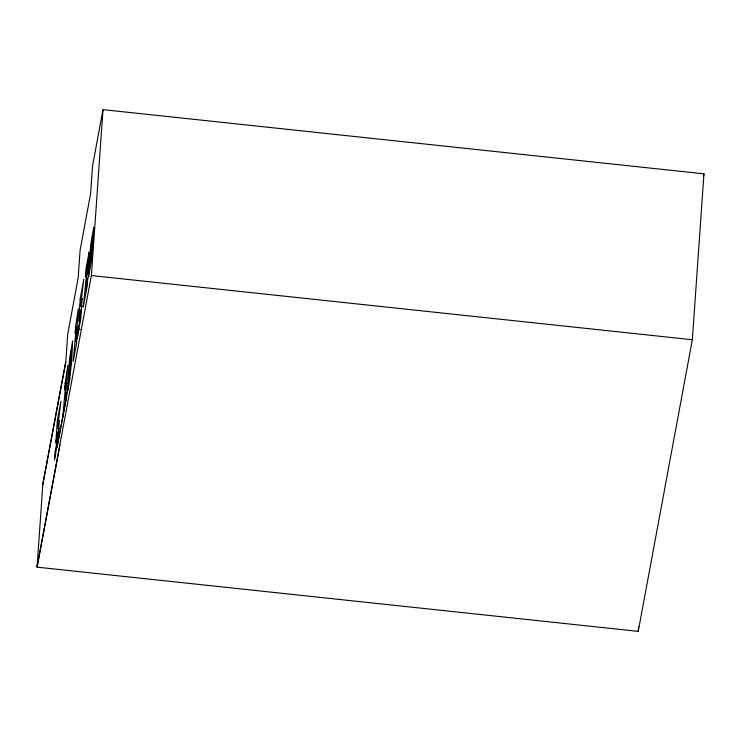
<?xml version="1.0" encoding="UTF-8"?>
<svg xmlns="http://www.w3.org/2000/svg" width="741" height="741" viewBox="0 0 741 741"><rect width="100%" height="100%" fill="white"/><g stroke="black" fill="none" stroke-linecap="round" stroke-linejoin="round"><path stroke-width="1.11" d="M42.848 484.188L37.05 567.152L638.233 631.369L692.344 339.749L703.95 173.829L102.999 109.631L92.523 166.077L90.587 193.725L80.111 250.171L78.176 277.819L67.709 334.265L65.773 361.923L42.848 484.188L65.773 361.923M55.093 451.195L54.473 460.031L57.937 440.395L59.28 420.425L57.585 428.187L59.808 428.418M55.77 443.164L57.353 420.601L60.938 401.242L57.585 428.187M62.707 417.868L65.745 384.014L64.68 389.747L65.134 383.217L67.848 365.211L65.532 398.334L66.57 392.721L66.079 399.705L57.001 447.277L69.645 380.179L71.766 359.58L72.618 340.971L69.524 359.033L67.468 390.887L68.079 389.229M75.61 326.753L75.156 333.274L76.221 327.541L73.192 361.404L76.564 343.231L77.045 336.247L76.008 341.86L78.324 308.738L75.61 326.753L77.805 326.985M80.454 306.181L83.816 279.237L80.223 298.595L78.639 321.159L80.76 309.877L80.76 312.369L79.732 321.52L77.962 329.189L77.342 338.026L80.806 318.389L82.149 298.419L80.454 306.181L82.64 306.413M59.975 444.878L37.05 567.152L91.393 275.55L102.999 109.631M638.233 631.369L638.547 626.766M55.918 442.358L57.891 431.883L57.122 441.775L55.232 450.426M703.533 176.089L703.95 173.829M91.393 275.55L692.344 339.749M80.223 298.595L82.408 298.827M77.962 329.189L80.148 329.421M65.134 383.217L67.32 383.458M88.54 271.799L88.577 277.153L91.671 259.035L93.718 227.237L90.624 245.299L88.54 271.799M89.244 253.839L85.502 290.287L87.771 278.06L87.234 285.711L83.27 307.08L87.651 263.833L85.456 276.977L86.076 268.094L89.133 252.042L89.244 253.839M68.876 376.011L68.802 380.466L70.339 368.12L71.284 351.327L68.876 376.011M89.985 262.277L89.911 266.732L91.449 254.385L92.393 237.592L89.985 262.277"/></g></svg>
